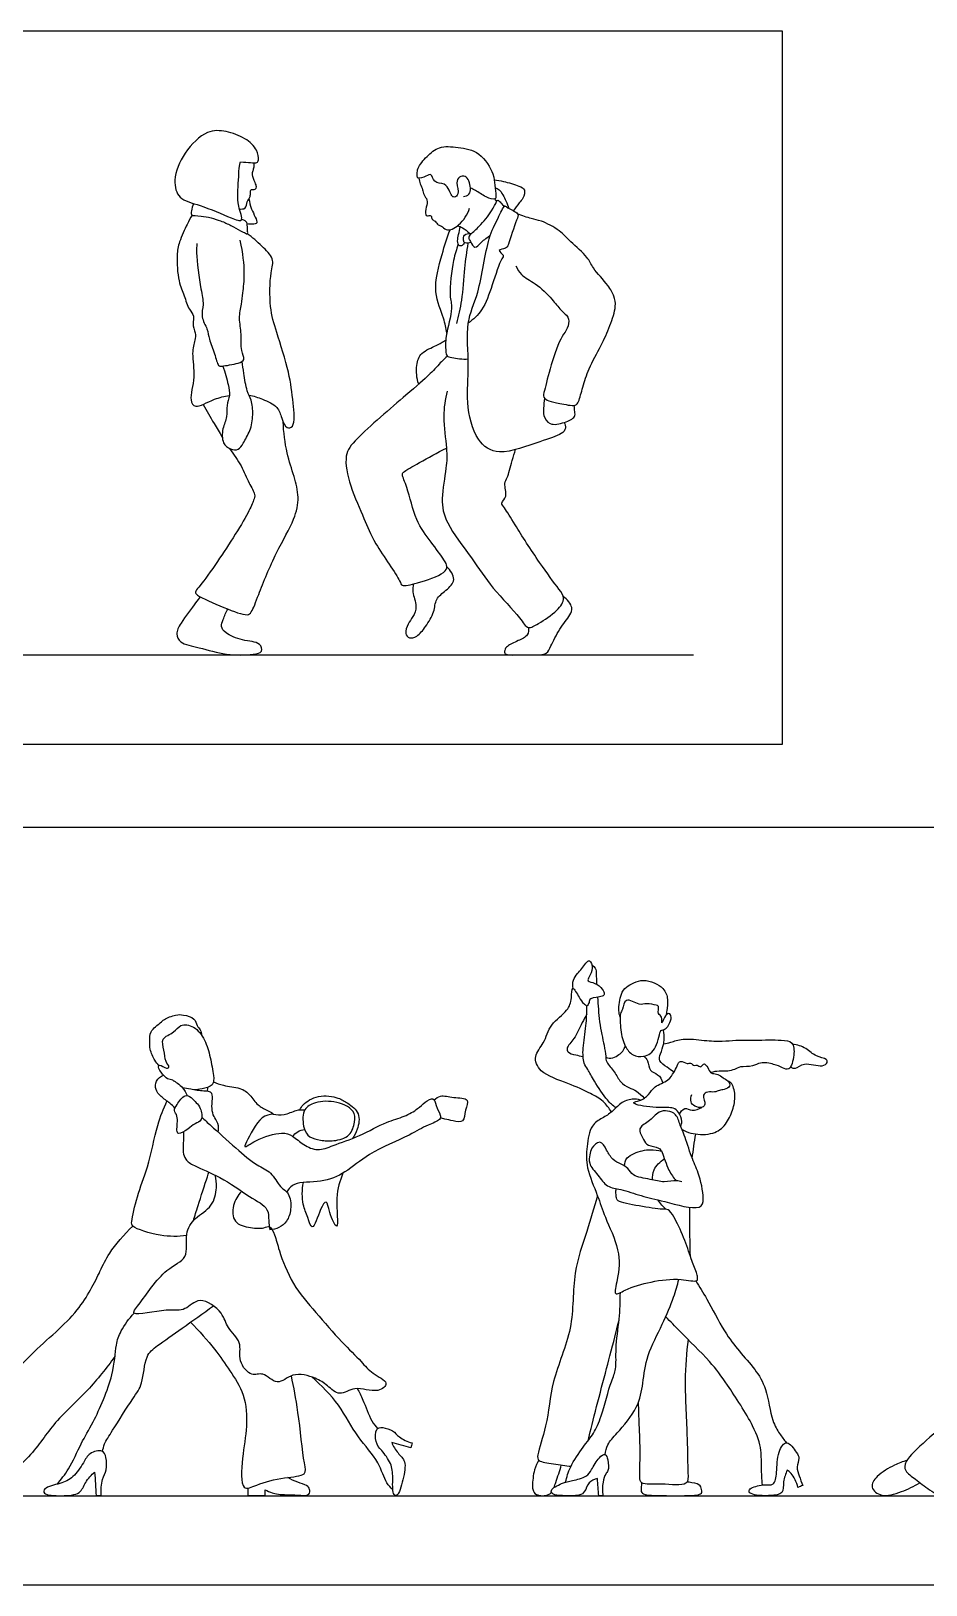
# Model space of a CAD drawing. Header units: millimetres. Extents: x 1.9 to 19.7, y 0.9 to 24.9.
# Drawn here: x 6.36 to 9.41, y 19.63 to 24.94 of the extents above; entities that cross this region are included whole.
import ezdxf

# ---------------------------------------------------------------- set-up
doc = ezdxf.new("R2010")
doc.units = ezdxf.units.MM
for name, color, linetype, true_color in [('AG-DIAGRAM', 7, 'Continuous', 0xfecc66), ('AG-PEOPLE', 7, 'Continuous', 0x66ccff), ('AG-POP-CULTURE', 7, 'Continuous', 0x66ccff), ('X-VPRT', 6, 'Continuous', 0xff00ff)]:
    doc.layers.add(name, color=color, linetype=linetype, true_color=true_color)

msp = doc.modelspace()

# ---------------------------------------------------------------- linework, layer by layer
at = {"layer": 'AG-DIAGRAM'}
for p, q in [((2.2184, 22.8079), (8.6192, 22.8079)), ((2.2184, 19.9319), (16.8488, 19.9319))]:
    msp.add_line(p, q, dxfattribs=at)
at = {"layer": 'AG-PEOPLE'}
msp.add_line((6.9582, 21.315), (6.9593, 21.3287), dxfattribs=at)
for points, knots in [([(8.2082, 21.6666), (8.2059, 21.676), (8.2059, 21.6979), (8.2235, 21.7172), (8.25, 21.7513), (8.2652, 21.7691), (8.2787, 21.734), (8.2632, 21.7085), (8.2543, 21.6904), (8.285, 21.6869), (8.3082, 21.6663), (8.3169, 21.6484), (8.3089, 21.6367), (8.2628, 21.6371), (8.2643, 21.6179), (8.2576, 21.6102), (8.2548, 21.6063)], [0, 0, 0, 0, 0.309682, 0.604241, 0.989597, 1.210769, 1.507925, 1.830878, 2.041041, 2.323857, 2.650818, 2.889129, 3.077506, 3.441583, 3.65613, 3.874811, 3.874811, 3.874811, 3.874811]), ([(8.2718, 21.7483), (8.2833, 21.7388), (8.288, 21.7269), (8.2869, 21.7058), (8.2879, 21.6883), (8.2884, 21.6813)], [4.1606029, 4.1606029, 4.1606029, 4.1606029, 4.4442174, 4.7986085, 5.0049828, 5.0049828, 5.0049828, 5.0049828]), ([(8.3688, 21.5694), (8.3666, 21.5766), (8.3617, 21.5906), (8.37, 21.6503), (8.389, 21.6731), (8.4483, 21.7074), (8.5202, 21.6718), (8.5331, 21.6315), (8.5282, 21.592), (8.5268, 21.581), (8.5259, 21.5756)], [0, 0, 0, 0, 0.272524, 0.702054, 1.018161, 1.468553, 1.953805, 2.31764, 2.669926, 2.902321, 2.902321, 2.902321, 2.902321]), ([(8.3388, 21.2442), (8.3313, 21.2578), (8.3117, 21.2841), (8.2657, 21.309), (8.1921, 21.344), (8.0936, 21.3745), (8.0704, 21.4368), (8.1117, 21.4804), (8.1274, 21.5464), (8.1911, 21.5891), (8.2038, 21.629), (8.2023, 21.6843), (8.2295, 21.6339), (8.2406, 21.6176), (8.252, 21.6096), (8.2548, 21.6063)], [0, 0, 0, 0, 0.39049, 0.797427, 1.323348, 1.899373, 2.312056, 2.732929, 3.202271, 3.685977, 4.071619, 4.396529, 4.741611, 5.039726, 5.194487, 5.194487, 5.194487, 5.194487]), ([(8.2916, 21.6373), (8.2932, 21.6114), (8.2966, 21.5495), (8.3137, 21.4762), (8.32, 21.4365), (8.3193, 21.4138), (8.3517, 21.3826), (8.3674, 21.346), (8.3982, 21.3267), (8.426, 21.3177), (8.4437, 21.3007), (8.451, 21.2913)], [5.319595, 5.319595, 5.319595, 5.319595, 5.807182, 6.323991, 6.676454, 6.935169, 7.308309, 7.673548, 8.007666, 8.317344, 8.658819, 8.658819, 8.658819, 8.658819]), ([(8.5083, 21.5234), (8.5028, 21.5176), (8.4974, 21.4585), (8.4511, 21.4302), (8.4102, 21.4363), (8.3821, 21.4701), (8.3694, 21.5227), (8.3669, 21.5816), (8.3781, 21.5931), (8.3839, 21.6421), (8.4353, 21.6071), (8.457, 21.6178), (8.4913, 21.6103), (8.5024, 21.6077), (8.4953, 21.5782), (8.5141, 21.5728), (8.509, 21.5376), (8.5195, 21.5702), (8.5356, 21.5869), (8.5473, 21.5674), (8.5357, 21.5442), (8.5252, 21.5271), (8.5083, 21.5234)], [0, 0, 0, 0, 0.4618, 0.892412, 1.254908, 1.633867, 2.087388, 2.530408, 2.776989, 3.122446, 3.524052, 3.825931, 4.171317, 4.346488, 4.639256, 4.883451, 5.147269, 5.420538, 5.687748, 5.915178, 6.225015, 6.516937, 6.516937, 6.516937, 6.516937]), ([(6.7921, 21.4037), (6.7872, 21.4093), (6.7782, 21.4206), (6.7595, 21.4594), (6.7629, 21.4855), (6.7585, 21.5222), (6.799, 21.549), (6.809, 21.5621), (6.8508, 21.5789), (6.8754, 21.5774), (6.9168, 21.5669), (6.9218, 21.5394), (6.9346, 21.5262), (6.9381, 21.5126), (6.9391, 21.5059)], [0, 0, 0, 0, 0.268772, 0.632365, 0.928111, 1.25757, 1.632561, 1.876173, 2.241554, 2.539295, 2.891236, 3.17384, 3.414424, 3.670535, 3.670535, 3.670535, 3.670535]), ([(8.2544, 21.5797), (8.2504, 21.5706), (8.2323, 21.5401), (8.2159, 21.4967), (8.1835, 21.4652), (8.19, 21.4469), (8.2118, 21.4406), (8.2332, 21.4362), (8.242, 21.4349)], [5.477134, 5.477134, 5.477134, 5.477134, 5.70425, 6.15071, 6.514635, 6.72439, 7.025893, 7.22554, 7.22554, 7.22554, 7.22554]), ([(8.3538, 21.2585), (8.3438, 21.2669), (8.324, 21.2836), (8.2799, 21.3491), (8.2595, 21.3894), (8.2421, 21.4114), (8.2402, 21.4661), (8.253, 21.5344), (8.2549, 21.5854), (8.2548, 21.6063)], [0, 0, 0, 0, 0.358203, 0.865812, 1.252685, 1.54217, 1.950584, 2.454523, 2.877094, 2.877094, 2.877094, 2.877094]), ([(6.8395, 21.3536), (6.8335, 21.3542), (6.8206, 21.357), (6.8048, 21.3733), (6.7876, 21.3966), (6.7949, 21.4105), (6.817, 21.3902), (6.832, 21.3992), (6.8112, 21.4178), (6.8126, 21.4558), (6.7963, 21.4984), (6.8465, 21.515), (6.864, 21.5469), (6.9162, 21.5402), (6.9517, 21.4908), (6.9685, 21.4326), (6.9794, 21.3715), (6.9815, 21.3332), (6.9387, 21.323), (6.9216, 21.3204), (6.9123, 21.3203)], [0, 0, 0, 0, 0.241695, 0.518019, 0.818638, 0.97995, 1.267272, 1.444654, 1.705194, 2.064075, 2.41141, 2.78575, 3.115453, 3.48782, 3.922078, 4.372312, 4.824938, 5.145244, 5.49271, 5.793105, 5.793105, 5.793105, 5.793105]), ([(8.5525, 21.3813), (8.5444, 21.3864), (8.5306, 21.3976), (8.498, 21.4178), (8.5071, 21.444), (8.5181, 21.4756), (8.519, 21.4932), (8.5188, 21.5138), (8.5174, 21.5237)], [0, 0, 0, 0, 0.306886, 0.636779, 0.917524, 1.247834, 1.492321, 1.806326, 1.806326, 1.806326, 1.806326]), ([(8.5174, 21.4774), (8.5254, 21.4794), (8.5425, 21.4828), (8.585, 21.4988), (8.6563, 21.4882), (8.7172, 21.4856), (8.7651, 21.4913), (8.8307, 21.4901), (8.916, 21.4919), (8.9618, 21.4867), (8.9652, 21.4399), (8.9503, 21.383), (8.9219, 21.3968), (8.8943, 21.4089), (8.8471, 21.4169), (8.8227, 21.3981), (8.7793, 21.4017), (8.7597, 21.3896), (8.7365, 21.3825), (8.7064, 21.3854), (8.6874, 21.3819), (8.6779, 21.3799)], [0, 0, 0, 0, 0.285346, 0.663253, 1.151426, 1.600188, 1.991314, 2.459377, 2.997389, 3.34863, 3.719502, 4.124112, 4.389447, 4.717051, 5.099772, 5.412536, 5.777727, 6.05044, 6.326098, 6.639375, 6.948454, 6.948454, 6.948454, 6.948454]), ([(8.9506, 21.3982), (8.956, 21.3959), (8.9697, 21.3895), (8.9968, 21.4188), (9.0579, 21.3951), (9.0781, 21.4124), (9.0745, 21.4283), (9.0352, 21.4325), (9.0052, 21.4656), (8.9735, 21.4738), (8.9581, 21.4767)], [0, 0, 0, 0, 0.240067, 0.571138, 1.017297, 1.27524, 1.462673, 1.801931, 2.185116, 2.578697, 2.578697, 2.578697, 2.578697]), ([(8.3195, 21.4319), (8.327, 21.4292), (8.3439, 21.4264), (8.3649, 21.4409), (8.3789, 21.452), (8.3846, 21.4641), (8.3862, 21.4702)], [0, 0, 0, 0, 0.280035, 0.562573, 0.805361, 1.054496, 1.054496, 1.054496, 1.054496]), ([(8.5755, 21.1963), (8.5776, 21.2013), (8.5822, 21.2122), (8.5696, 21.2445), (8.5498, 21.2617), (8.5026, 21.2578), (8.4269, 21.2658), (8.4095, 21.2788), (8.439, 21.2819), (8.4682, 21.3025), (8.4844, 21.3345), (8.5356, 21.3501), (8.5513, 21.38), (8.5642, 21.4005), (8.5723, 21.4253), (8.5983, 21.4069), (8.6096, 21.4154), (8.6228, 21.3999), (8.632, 21.4087), (8.6443, 21.3927), (8.653, 21.4136), (8.6668, 21.402), (8.6747, 21.3812), (8.6841, 21.3754), (8.7043, 21.3749), (8.7199, 21.3609), (8.7376, 21.3527), (8.7483, 21.3308), (8.7241, 21.3203), (8.7078, 21.3197), (8.6912, 21.3104), (8.6679, 21.316), (8.6502, 21.3037), (8.6563, 21.285), (8.6607, 21.2719), (8.6501, 21.2561), (8.6226, 21.263), (8.6077, 21.2775), (8.61, 21.2967), (8.6138, 21.3043)], [0, 0, 0, 0, 0.231291, 0.55775, 0.834413, 1.231006, 1.740268, 1.927912, 2.19113, 2.538227, 2.875885, 3.280661, 3.60567, 3.895064, 4.143599, 4.425012, 4.619973, 4.845855, 5.01619, 5.222749, 5.436639, 5.64126, 5.914083, 6.096531, 6.345049, 6.605322, 6.861186, 7.105503, 7.368478, 7.606241, 7.847225, 8.122754, 8.360281, 8.598764, 8.810164, 9.029414, 9.317755, 9.570533, 9.859672, 9.859672, 9.859672, 9.859672]), ([(8.4491, 21.4352), (8.4543, 21.4305), (8.4664, 21.4213), (8.4658, 21.3817), (8.5004, 21.3763), (8.5107, 21.3548), (8.5145, 21.3445)], [0, 0, 0, 0, 0.262828, 0.592262, 0.900815, 1.229608, 1.229608, 1.229608, 1.229608]), ([(6.8472, 21.2575), (6.8416, 21.2635), (6.8304, 21.2757), (6.7985, 21.2965), (6.7797, 21.3202), (6.7801, 21.3519), (6.7983, 21.3665), (6.8079, 21.3707)], [0, 0, 0, 0, 0.283266, 0.632676, 0.941928, 1.24262, 1.562912, 1.562912, 1.562912, 1.562912]), ([(6.8395, 21.3536), (6.8451, 21.3503), (6.8561, 21.3427), (6.8748, 21.3281), (6.8853, 21.3101), (6.8888, 21.3005)], [0, 0, 0, 0, 0.2520338, 0.5284836, 0.8444893, 0.8444893, 0.8444893, 0.8444893]), ([(6.9952, 21.1751), (6.9961, 21.1851), (6.9989, 21.2077), (6.9645, 21.2437), (6.9843, 21.3158), (6.944, 21.3147), (6.9014, 21.3222), (6.8827, 21.3253), (6.8734, 21.3271)], [0, 0, 0, 0, 0.311863, 0.702379, 1.142681, 1.444907, 1.826727, 2.130628, 2.130628, 2.130628, 2.130628]), ([(6.9791, 21.3478), (6.9903, 21.3432), (7.0123, 21.3333), (7.0713, 21.3294), (7.105, 21.3047), (7.1291, 21.266), (7.1591, 21.2521), (7.196, 21.2337), (7.1407, 21.2407), (7.1002, 21.1568), (7.0768, 21.1147), (7.1278, 21.1538), (7.2107, 21.1785), (7.2506, 21.1643), (7.286, 21.1304), (7.3361, 21.1094), (7.3904, 21.1316), (7.4794, 21.1611), (7.5678, 21.2119), (7.6295, 21.2268), (7.678, 21.2544), (7.6986, 21.2777), (7.7335, 21.2984), (7.7377, 21.2647), (7.7557, 21.2356), (7.7546, 21.2153), (7.706, 21.1993), (7.6478, 21.1626), (7.5075, 21.1053), (7.4328, 21.0358), (7.3496, 21.0015), (7.2531, 21.0071), (7.2366, 20.9813), (7.2291, 20.9714)], [0, 0, 0, 0, 0.343561, 0.773057, 1.138654, 1.51254, 1.859544, 2.136686, 2.447702, 3.010015, 3.310527, 3.683865, 4.227681, 4.58477, 4.978162, 5.381431, 5.8046, 6.361992, 6.939105, 7.39549, 7.807946, 8.140272, 8.447251, 8.732094, 9.072067, 9.293639, 9.67039, 10.157994, 10.855601, 11.434681, 11.972216, 12.510658, 12.859004, 12.859004, 12.859004, 12.859004]), ([(8.5802, 21.1846), (8.5898, 21.1792), (8.6097, 21.1691), (8.6804, 21.164), (8.728, 21.1939), (8.7521, 21.2448), (8.7647, 21.2929), (8.7547, 21.3428), (8.7411, 21.3487), (8.7355, 21.3514)], [0, 0, 0, 0, 0.328483, 0.798171, 1.218875, 1.639296, 2.051112, 2.439756, 2.686896, 2.686896, 2.686896, 2.686896]), ([(6.8876, 20.8218), (6.8574, 20.8181), (6.8035, 20.8168), (6.698, 20.8484), (6.6994, 20.8719), (6.7176, 20.9631), (6.7568, 21.0534), (6.7849, 21.2009), (6.8083, 21.2548), (6.8199, 21.2821)], [0, 0, 0, 0, 0.544126, 1.106208, 1.339896, 1.86935, 2.461833, 3.15031, 3.687608, 3.687608, 3.687608, 3.687608]), ([(6.8546, 21.2707), (6.8492, 21.2623), (6.8414, 21.2496), (6.86, 21.231), (6.8517, 21.1835), (6.8585, 21.1653), (6.8939, 21.1857), (6.9134, 21.2059), (6.9439, 21.2137), (6.9362, 21.2592), (6.9206, 21.2756), (6.9036, 21.2945), (6.8796, 21.3075), (6.862, 21.2819), (6.8546, 21.2707)], [0, 0, 0, 0, 0.26958, 0.536078, 0.929147, 1.129715, 1.462095, 1.780393, 2.065244, 2.417984, 2.696001, 2.981474, 3.243963, 3.604413, 3.604413, 3.604413, 3.604413]), ([(7.2746, 21.252), (7.2777, 21.2583), (7.2842, 21.2722), (7.3374, 21.3064), (7.4058, 21.2947), (7.4371, 21.2756), (7.4833, 21.2426), (7.4725, 21.1837), (7.4608, 21.1635), (7.4536, 21.1541)], [0, 0, 0, 0, 0.261608, 0.698566, 1.163346, 1.513947, 1.917667, 2.332951, 2.672283, 2.672283, 2.672283, 2.672283]), ([(7.3084, 21.16), (7.299, 21.1663), (7.285, 21.1881), (7.281, 21.252), (7.3206, 21.2782), (7.3901, 21.2864), (7.4632, 21.2542), (7.4624, 21.21), (7.4486, 21.1591), (7.3897, 21.1437), (7.3459, 21.147), (7.3181, 21.1534), (7.3084, 21.16)], [0, 0, 0, 0, 0.339425, 0.772358, 1.13722, 1.615388, 2.096102, 2.446889, 2.8412, 3.263999, 3.649041, 4.000827, 4.000827, 4.000827, 4.000827]), ([(7.7332, 21.2856), (7.7394, 21.2914), (7.7551, 21.3047), (7.7975, 21.2922), (7.858, 21.2926), (7.8367, 21.2511), (7.8376, 21.2064), (7.7971, 21.2137), (7.7703, 21.2202), (7.7594, 21.2231), (7.7542, 21.2246)], [0, 0, 0, 0, 0.287289, 0.671429, 1.059436, 1.391324, 1.741525, 2.061855, 2.36995, 2.598622, 2.598622, 2.598622, 2.598622]), ([(8.4385, 21.2848), (8.4292, 21.2877), (8.4093, 21.2916), (8.368, 21.2765), (8.3429, 21.2444), (8.3071, 21.2234), (8.2662, 21.1999), (8.2538, 21.1238), (8.2508, 21.0533), (8.2935, 20.9578), (8.3149, 20.8844), (8.3705, 20.7744), (8.3638, 20.6804), (8.3428, 20.6099), (8.3918, 20.6419), (8.4751, 20.6657), (8.5692, 20.6778), (8.6342, 20.6611), (8.6338, 20.6777), (8.6317, 20.6892), (8.624, 20.7113), (8.6107, 20.7431), (8.5873, 20.8152), (8.5555, 20.8835), (8.5339, 20.9132), (8.5105, 20.9105), (8.4352, 20.9226), (8.3586, 20.9358), (8.3551, 20.9542), (8.3532, 20.9734), (8.3557, 20.9824)], [0, 0, 0, 0, 0.309014, 0.677087, 1.041288, 1.407587, 1.785761, 2.269882, 2.759206, 3.331603, 3.844255, 4.468737, 5.045877, 5.444095, 5.781114, 6.332487, 6.912715, 7.334485, 7.526394, 7.707007, 7.707007, 8.114036, 8.617131, 9.122241, 9.442722, 9.695955, 10.209796, 10.702062, 10.920508, 11.223822, 11.223822, 11.223822, 11.223822]), ([(8.5713, 21.237), (8.5749, 21.245), (8.5886, 21.2637), (8.6146, 21.2452), (8.638, 21.2544), (8.6481, 21.2602)], [0, 0, 0, 0, 0.293738, 0.5833869, 0.9223553, 0.9223553, 0.9223553, 0.9223553]), ([(6.9389, 21.2268), (6.9495, 21.2169), (6.971, 21.1966), (7.0561, 21.1207), (7.1237, 21.0614), (7.1773, 21.0419), (7.2045, 20.9864), (7.2403, 20.9693), (7.2465, 20.9111), (7.2318, 20.8698), (7.204, 20.8476), (7.1825, 20.8425), (7.1719, 20.842)], [0, 0, 0, 0, 0.37581, 0.98221, 1.530707, 1.949206, 2.378782, 2.723386, 3.13811, 3.513626, 3.842636, 4.16429, 4.16429, 4.16429, 4.16429]), ([(7.1832, 21.2377), (7.1953, 21.2351), (7.2205, 21.2312), (7.2613, 21.2528), (7.2815, 21.2525), (7.2914, 21.2525)], [0, 0, 0, 0, 0.34641, 0.724525, 1.034313, 1.034313, 1.034313, 1.034313]), ([(8.5792, 21.0053), (8.5732, 21.0071), (8.5604, 21.0117), (8.5168, 21.0021), (8.4728, 21.0153), (8.4113, 21.0232), (8.3977, 21.0528), (8.3726, 21.0663), (8.3409, 21.0806), (8.3236, 21.1124), (8.3013, 21.1539), (8.2687, 21.1201), (8.2652, 21.0988), (8.259, 21.0663), (8.2939, 21.029), (8.3225, 20.9852), (8.3729, 20.9821), (8.4437, 20.9554), (8.5151, 20.9415), (8.6454, 20.9028), (8.6576, 20.9519), (8.6374, 21.0393), (8.612, 21.0886), (8.5889, 21.1667), (8.5739, 21.1974), (8.5621, 21.2393), (8.5305, 21.2495), (8.4989, 21.248), (8.4676, 21.2093), (8.4253, 21.1916), (8.4494, 21.1491), (8.4615, 21.1282), (8.5026, 21.1238), (8.5135, 21.1064), (8.5329, 21.0424), (8.5511, 21.0206), (8.5607, 21.0091)], [0, 0, 0, 0, 0.249185, 0.617812, 1.020018, 1.45647, 1.763282, 2.06256, 2.392757, 2.747373, 3.088891, 3.422, 3.697846, 4.00605, 4.40889, 4.812793, 5.204728, 5.691329, 6.215053, 6.839522, 7.170175, 7.706928, 8.156122, 8.660414, 9.006732, 9.365353, 9.67756, 9.985367, 10.387641, 10.736923, 11.093226, 11.38056, 11.723756, 11.976518, 12.435309, 12.819414, 12.819414, 12.819414, 12.819414]), ([(6.8765, 21.1763), (6.8761, 21.1636), (6.8762, 21.1384), (6.874, 21.1075), (6.8823, 21.08), (6.9158, 21.0575), (7.0064, 21.0238), (7.0963, 20.9566), (7.1701, 20.9176), (7.1659, 20.8733), (7.1706, 20.8525), (7.1719, 20.842)], [0, 0, 0, 0, 0.352739, 0.669041, 0.957684, 1.303451, 1.861675, 2.4853, 2.979075, 3.327242, 3.648475, 3.648475, 3.648475, 3.648475]), ([(7.2496, 21.1615), (7.2543, 21.1675), (7.2658, 21.1783), (7.2821, 21.1838), (7.2903, 21.1851)], [0, 0, 0, 0, 0.2729346, 0.5577556, 0.5577556, 0.5577556, 0.5577556]), ([(8.3835, 21.0601), (8.3847, 21.0697), (8.3866, 21.0926), (8.4452, 21.1143), (8.4718, 21.1167), (8.4981, 21.1139), (8.5101, 21.1104)], [0, 0, 0, 0, 0.308603, 0.739625, 1.04892, 1.399283, 1.399283, 1.399283, 1.399283]), ([(8.4798, 21.0122), (8.479, 21.0237), (8.4797, 21.0486), (8.5051, 21.0757), (8.5201, 21.0842)], [0, 0, 0, 0, 0.3373204, 0.7492071, 0.7492071, 0.7492071, 0.7492071]), ([(7.0753, 20.9736), (7.062, 20.9602), (7.0428, 20.9273), (7.0436, 20.8629), (7.1057, 20.8472), (7.1497, 20.8454), (7.173, 20.8583), (7.1904, 20.8206), (7.2029, 20.7674), (7.2478, 20.6508), (7.3287, 20.5605), (7.4135, 20.4594), (7.4841, 20.3931), (7.5176, 20.35), (7.5857, 20.3203), (7.5371, 20.2794), (7.4612, 20.3116), (7.4111, 20.2687), (7.3672, 20.3111), (7.3289, 20.3364), (7.2479, 20.3584), (7.1982, 20.3025), (7.149, 20.3593), (7.1079, 20.3361), (7.0596, 20.3937), (7.0798, 20.458), (7.0229, 20.5054), (7.0144, 20.5585), (6.9314, 20.6206), (6.8812, 20.5599), (6.8238, 20.5743), (6.6857, 20.5411), (6.7319, 20.5929), (6.8094, 20.7124), (6.8972, 20.7387), (6.8791, 20.8292), (6.9136, 20.8845), (6.9783, 20.9187), (6.9916, 20.9857), (6.988, 21.015), (6.9843, 21.0291)], [0, 0, 0, 0, 0.428397, 0.844546, 1.272955, 1.656329, 1.90814, 2.230068, 2.661864, 3.289203, 3.927056, 4.5852, 5.138603, 5.573434, 5.995339, 6.341354, 6.845206, 7.261279, 7.662045, 8.063823, 8.56147, 8.995593, 9.422007, 9.768991, 10.20965, 10.655943, 11.110337, 11.53427, 12.054675, 12.491631, 12.950265, 13.544666, 13.874947, 14.573985, 15.078885, 15.573742, 16.022651, 16.497033, 16.947335, 17.324302, 17.324302, 17.324302, 17.324302]), ([(6.9102, 20.8728), (6.9157, 20.8902), (6.9259, 20.9228), (6.9526, 21.0068), (6.9618, 21.0342), (6.9634, 21.0388)], [0, 0, 0, 0, 0.42191, 1.000282, 1.130501, 1.130501, 1.130501, 1.130501]), ([(7.4211, 21.0351), (7.4112, 21.0073), (7.3923, 20.9636), (7.411, 20.8168), (7.3734, 20.9014), (7.3669, 20.9492), (7.3421, 20.9116), (7.3168, 20.8266), (7.3011, 20.8903), (7.2813, 20.9266), (7.2814, 20.9791), (7.2865, 21.0034)], [0, 0, 0, 0, 0.535262, 1.090014, 1.500149, 1.850274, 2.171757, 2.63263, 2.971737, 3.365937, 3.857429, 3.857429, 3.857429, 3.857429]), ([(8.2915, 20.9574), (8.2786, 20.9171), (8.256, 20.8343), (8.2034, 20.6927), (8.2135, 20.5022), (8.1309, 20.327), (8.1228, 20.1778), (8.0845, 20.0769), (8.0876, 20.0471), (8.1363, 20.0438), (8.1833, 20.0338), (8.2009, 20.0333)], [0, 0, 0, 0, 0.645023, 1.342986, 2.128823, 2.920298, 3.632841, 4.210819, 4.467612, 4.877001, 5.239187, 5.239187, 5.239187, 5.239187]), ([(8.5251, 20.9117), (8.5201, 20.9163), (8.5105, 20.9262), (8.5018, 20.9378), (8.4979, 20.9439)], [0, 0, 0, 0, 0.2595239, 0.5268655, 0.5268655, 0.5268655, 0.5268655]), ([(8.6086, 20.7514), (8.6076, 20.7891), (8.6071, 20.8359), (8.607, 20.8995), (8.6072, 20.9183)], [0, 0, 0, 0, 0.6087319, 0.8537299, 0.8537299, 0.8537299, 0.8537299]), ([(6.6421, 20.4081), (6.6123, 20.3686), (6.553, 20.2908), (6.4245, 20.1779), (6.3555, 20.0563), (6.2141, 19.9572), (6.1833, 19.9398), (6.1598, 19.9554), (6.1279, 20.0031), (6.0915, 20.0566), (6.1273, 20.1189), (6.1812, 20.215), (6.3503, 20.4234), (6.5177, 20.55), (6.5916, 20.6987), (6.6198, 20.762), (6.6734, 20.827), (6.7038, 20.8538)], [0, 0, 0, 0, 0.693545, 1.425834, 2.121503, 2.855611, 3.164248, 3.434309, 3.871411, 4.310801, 4.754534, 5.354646, 6.286205, 7.133944, 7.838447, 8.318143, 8.946334, 8.946334, 8.946334, 8.946334]), ([(9.9647, 20.7125), (9.9524, 20.6963), (9.9263, 20.6622), (9.9246, 20.5698), (9.8347, 20.5033), (9.763, 20.3661), (9.667, 20.3119), (9.5226, 20.2174), (9.4191, 20.1241), (9.3409, 20.0551), (9.3394, 20.0149), (9.381, 19.9881), (9.4231, 19.95), (9.4925, 19.9181), (9.5499, 19.981), (9.677, 20.0749), (9.8436, 20.2409), (9.9626, 20.373), (10.1078, 20.4911), (10.1822, 20.4683), (10.2335, 20.4588)], [0, 0, 0, 0, 0.45165, 0.976926, 1.576452, 2.281136, 2.889655, 3.639447, 4.306202, 4.875737, 5.194215, 5.579445, 6.0291, 6.4927, 6.981782, 7.677366, 8.564207, 9.35807, 10.100067, 10.744525, 10.744525, 10.744525, 10.744525]), ([(8.1823, 19.9782), (8.1864, 19.9963), (8.1963, 20.0322), (8.2414, 20.0988), (8.2805, 20.1463), (8.3058, 20.2033), (8.3363, 20.3236), (8.3574, 20.364), (8.3513, 20.4378), (8.3677, 20.5361), (8.3689, 20.5966), (8.3695, 20.6272)], [0, 0, 0, 0, 0.426356, 0.936992, 1.380894, 1.840773, 2.473192, 2.861198, 3.337105, 3.913473, 4.461983, 4.461983, 4.461983, 4.461983]), ([(8.317, 20.0729), (8.3186, 20.0845), (8.3246, 20.1099), (8.3604, 20.148), (8.433, 20.2327), (8.4468, 20.3171), (8.4588, 20.4149), (8.5138, 20.5161), (8.5526, 20.6101), (8.5641, 20.6518), (8.5692, 20.6722)], [0, 0, 0, 0, 0.339173, 0.751382, 1.349586, 1.878975, 2.440769, 3.060014, 3.635661, 4.090707, 4.090707, 4.090707, 4.090707]), ([(8.6272, 20.6668), (8.6401, 20.6463), (8.6661, 20.6063), (8.7233, 20.4927), (8.7739, 20.4274), (8.8314, 20.3644), (8.8705, 20.2992), (8.8854, 20.1895), (8.9122, 20.1457), (8.9283, 20.1232), (8.9368, 20.1133)], [0, 0, 0, 0, 0.488744, 1.128012, 1.659036, 2.175459, 2.680561, 3.276627, 3.685195, 4.043237, 4.043237, 4.043237, 4.043237]), ([(6.6, 20.0835), (6.6016, 20.0922), (6.6057, 20.1119), (6.6357, 20.1568), (6.7028, 20.2662), (6.739, 20.3124), (6.7438, 20.4118), (6.7883, 20.4468), (6.8752, 20.507), (6.9434, 20.5561), (6.9791, 20.5816)], [0, 0, 0, 0, 0.293263, 0.712672, 1.35559, 1.808373, 2.346411, 2.761974, 3.341054, 3.994304, 3.994304, 3.994304, 3.994304]), ([(6.444, 19.9715), (6.4584, 19.9881), (6.4865, 20.0218), (6.5269, 20.1148), (6.57, 20.1828), (6.6404, 20.342), (6.6431, 20.4455), (6.6612, 20.496), (6.6902, 20.5388), (6.7082, 20.5562)], [0, 0, 0, 0, 0.462727, 1.021163, 1.548192, 2.296558, 2.872858, 3.281667, 3.775513, 3.775513, 3.775513, 3.775513]), ([(6.9003, 20.5253), (6.9297, 20.4963), (6.9845, 20.4346), (7.0342, 20.3603), (7.0892, 20.2797), (7.0958, 20.1678), (7.0765, 20.0687), (7.0693, 19.9414), (7.132, 19.9733), (7.216, 19.9965), (7.3002, 19.9988), (7.2863, 20.0493), (7.2692, 20.2264), (7.2536, 20.3015), (7.2453, 20.3423)], [0, 0, 0, 0, 0.633623, 1.174229, 1.728438, 2.313791, 2.89172, 3.453086, 3.82759, 4.39346, 4.864129, 5.205876, 5.93974, 6.576854, 6.576854, 6.576854, 6.576854]), ([(8.2595, 20.1208), (8.2624, 20.133), (8.2808, 20.2117), (8.3354, 20.4137), (8.3547, 20.4917), (8.365, 20.5326)], [6.114259, 6.114259, 6.114259, 6.114259, 6.305022, 7.222778, 7.866826, 7.866826, 7.866826, 7.866826]), ([(8.8547, 19.9692), (8.8535, 19.9886), (8.8504, 20.0279), (8.8531, 20.0905), (8.8259, 20.1743), (8.7345, 20.3138), (8.6797, 20.3894), (8.5735, 20.4932), (8.5413, 20.527), (8.5245, 20.5441)], [0, 0, 0, 0, 0.437952, 0.880611, 1.418283, 2.150161, 2.729881, 3.4116, 3.897432, 3.897432, 3.897432, 3.897432]), ([(8.6008, 20.4667), (8.5956, 20.4194), (8.5866, 20.3259), (8.599, 20.1322), (8.5991, 20.0178), (8.604, 19.9617), (8.5103, 19.9758), (8.4381, 19.9676), (8.4347, 20.0007), (8.4386, 20.0795), (8.4337, 20.175), (8.4323, 20.2263), (8.4313, 20.2518)], [0, 0, 0, 0, 0.68463, 1.487925, 2.106938, 2.453009, 2.975629, 3.445495, 3.71666, 4.226046, 4.795657, 5.296538, 5.296538, 5.296538, 5.296538]), ([(7.5918, 19.9527), (7.5844, 19.9601), (7.5669, 19.9751), (7.5449, 20.0529), (7.4679, 20.1317), (7.4113, 20.2463), (7.348, 20.3091), (7.3148, 20.3383)], [0, 0, 0, 0, 0.318636, 0.81277, 1.41061, 2.053527, 2.709547, 2.709547, 2.709547, 2.709547]), ([(7.4702, 20.2984), (7.4769, 20.2862), (7.4919, 20.2588), (7.5144, 20.1927), (7.5333, 20.1686), (7.5399, 20.1617)], [0.06278, 0.06278, 0.06278, 0.06278, 0.405653, 0.880926, 1.149049, 1.149049, 1.149049, 1.149049]), ([(7.5882, 20.114), (7.61, 20.1081), (7.6317, 20.1022), (7.6534, 20.0964), (7.6548, 20.1017), (7.6561, 20.1071), (7.6574, 20.1125), (7.6423, 20.1168), (7.6125, 20.1306), (7.5936, 20.1564), (7.5583, 20.167), (7.5319, 20.1643), (7.5304, 20.1125), (7.5545, 20.0871), (7.5881, 20.0436), (7.5934, 19.9964), (7.5888, 19.9386), (7.6106, 19.926), (7.6277, 19.9893), (7.6396, 20.0509), (7.609, 20.0755), (7.5928, 20.1018), (7.5882, 20.114)], [5.427813, 5.427813, 5.427813, 5.427813, 5.951895, 5.951895, 5.951895, 6.007995, 6.007995, 6.007995, 6.445169, 6.787139, 7.167415, 7.462523, 7.836094, 8.20182, 8.651024, 9.065717, 9.494729, 9.717736, 10.166024, 10.622954, 10.997002, 11.36684, 11.36684, 11.36684, 11.36684]), ([(8.9932, 19.9671), (8.9882, 19.9777), (8.9809, 19.9998), (8.9696, 20.0296), (8.9835, 20.0613), (8.9714, 20.0795), (8.9373, 20.1308), (8.9054, 20.0777), (8.9048, 20.0161), (8.898, 19.9633), (8.857, 19.9742), (8.8106, 19.9573), (8.8064, 19.944), (8.8305, 19.9317), (8.8809, 19.932), (8.9291, 19.9359), (8.9237, 19.9821), (8.9345, 20.0067), (8.9395, 20.0197), (8.9444, 20.0163), (8.9546, 20.0099), (8.9728, 19.9778), (8.9757, 19.9604), (8.9816, 19.9626), (8.9874, 19.9649), (8.9932, 19.9671)], [0.905868, 0.905868, 0.905868, 0.905868, 1.245653, 1.566187, 1.879888, 2.152948, 2.540986, 2.908322, 3.386131, 3.755832, 4.086525, 4.449931, 4.664565, 4.926525, 5.347776, 5.710332, 6.059222, 6.429403, 6.429403, 6.429403, 6.670527, 7.087092, 7.087092, 7.087092, 7.335271, 7.335271, 7.335271, 7.335271]), ([(6.5949, 19.9324), (6.5939, 19.951), (6.5969, 19.9894), (6.6152, 20.0185), (6.6135, 20.0623), (6.6018, 20.0921), (6.5516, 20.0792), (6.5355, 20.0441), (6.5008, 19.9925), (6.4573, 19.973), (6.4003, 19.962), (6.3955, 19.9332), (6.4622, 19.9313), (6.5253, 19.935), (6.5385, 19.9773), (6.5619, 20.0039), (6.5728, 20.0127)], [5.993749, 5.993749, 5.993749, 5.993749, 6.432085, 6.774965, 7.156251, 7.452144, 7.826707, 8.193406, 8.643804, 9.0596, 9.489752, 9.713352, 10.162832, 10.620976, 10.996019, 11.36684, 11.36684, 11.36684, 11.36684]), ([(8.0905, 20.0538), (8.0844, 20.0433), (8.0736, 20.0232), (8.0679, 19.967), (8.0703, 19.9513), (8.078, 19.932), (8.119, 19.9302), (8.1319, 19.9409), (8.1342, 19.9435)], [0, 0, 0, 0, 0.345214, 0.765596, 0.999532, 1.266239, 1.624603, 1.720126, 1.720126, 1.720126, 1.720126]), ([(8.31, 19.9319), (8.3073, 19.9471), (8.3083, 19.9771), (8.3174, 20.0071), (8.3307, 20.0165), (8.3279, 20.0539), (8.3191, 20.0793), (8.2935, 20.0625), (8.2716, 20.0204), (8.2551, 19.996), (8.2041, 19.9829), (8.1714, 19.977), (8.1274, 19.9534), (8.1388, 19.9344), (8.1728, 19.932), (8.2286, 19.931), (8.2498, 19.9448), (8.2584, 19.9795), (8.2807, 19.9881), (8.2912, 19.9905), (8.2928, 19.9709), (8.2943, 19.9514), (8.2958, 19.9319), (8.3005, 19.9319), (8.3052, 19.9319), (8.31, 19.9319)], [0.215848, 0.215848, 0.215848, 0.215848, 0.606638, 0.916355, 1.131909, 1.478294, 1.738734, 2.00853, 2.407536, 2.717756, 3.116417, 3.473427, 3.843822, 4.049183, 4.382667, 4.809747, 5.093867, 5.421429, 5.746946, 5.746946, 5.746946, 6.186194, 6.186194, 6.186194, 6.402042, 6.402042, 6.402042, 6.402042]), ([(8.1432, 19.9604), (8.1452, 19.9659), (8.1522, 19.9908), (8.1628, 20.0166), (8.1674, 20.0372)], [1.8859344, 1.8859344, 1.8859344, 1.8859344, 2.0290013, 2.4808958, 2.4808958, 2.4808958, 2.4808958]), ([(9.3487, 20.0529), (9.3345, 20.0487), (9.3023, 20.0363), (9.2461, 20.0032), (9.2191, 19.9595), (9.2648, 19.9244), (9.3243, 19.9422), (9.3729, 19.9642), (9.3931, 19.9766)], [0.079968, 0.079968, 0.079968, 0.079968, 0.430748, 0.914853, 1.282983, 1.656602, 2.135217, 2.531173, 2.531173, 2.531173, 2.531173]), ([(7.0958, 19.958), (7.0958, 19.9495), (7.0958, 19.9409), (7.0958, 19.9324), (7.1156, 19.9324), (7.1353, 19.9324), (7.1551, 19.9324), (7.1551, 19.9391), (7.1551, 19.9459), (7.1551, 19.9527), (7.1628, 19.9486), (7.1801, 19.9419), (7.201, 19.9357), (7.2632, 19.9355), (7.3081, 19.9304), (7.3096, 19.9553), (7.2978, 19.9693), (7.265, 19.9768), (7.244, 19.9886), (7.2332, 19.9949)], [0, 0, 0, 0, 0.288727, 0.288727, 0.288727, 0.727169, 0.727169, 0.727169, 0.983789, 0.983789, 0.983789, 1.275581, 1.543111, 2.0005, 2.358703, 2.591396, 2.82377, 3.148404, 3.497237, 3.497237, 3.497237, 3.497237]), ([(8.4418, 19.977), (8.4417, 19.977), (8.4398, 19.9534), (8.4414, 19.9344), (8.5083, 19.9322), (8.5922, 19.9319), (8.6527, 19.9346), (8.6454, 19.96), (8.6399, 19.9738), (8.6052, 19.9781), (8.5969, 19.9787)], [0, 0, 0, 0, 0.268493, 0.489852, 0.942824, 1.514639, 1.903538, 2.139866, 2.425023, 2.710241, 2.710241, 2.710241, 2.710241])]:
    msp.add_open_spline(points, degree=3, knots=knots, dxfattribs=at)
for points, degree in [([(8.6152, 21.0863), (8.6184, 21.1144), (8.6224, 21.1411), (8.6272, 21.1691)], 3), ([(6.5728, 20.0127), (6.5745, 19.9859), (6.5763, 19.9591), (6.5781, 19.9324)], 3), ([(6.5781, 19.9324), (6.5865, 19.9324), (6.5949, 19.9324)], 2)]:
    msp.add_open_spline(points, degree=degree, dxfattribs=at)
at = {"layer": 'AG-POP-CULTURE'}
msp.add_line((7.9396, 24.3674), (7.9465, 24.3583), dxfattribs=at)
for points, knots in [([(7.0714, 24.4938), (7.0666, 24.4882), (7.0654, 24.4243), (7.0572, 24.3502), (7.0865, 24.2843), (7.0313, 24.3049), (6.9356, 24.3479), (6.8578, 24.3632), (6.8386, 24.4358), (6.8756, 24.528), (6.9536, 24.6045), (7.0224, 24.601), (7.087, 24.5775), (7.1302, 24.5384), (7.1341, 24.5025), (7.1287, 24.4889), (7.1055, 24.4919), (7.085, 24.4931), (7.0714, 24.4938)], [0, 0, 0, 0, 0.454688, 1.00167, 1.404082, 1.749207, 2.36783, 2.864654, 3.316639, 3.893208, 4.481657, 4.942287, 5.421495, 5.856077, 6.187435, 6.377649, 6.645823, 6.949811, 6.949811, 6.949811, 6.949811]), ([(7.8329, 24.3763), (7.8397, 24.3767), (7.8553, 24.3814), (7.8587, 24.4049), (7.853, 24.4288), (7.8407, 24.4482), (7.8173, 24.4447), (7.806, 24.422), (7.8212, 24.3844), (7.8022, 24.371), (7.7916, 24.3784), (7.7847, 24.3975), (7.7712, 24.4233), (7.73, 24.4196), (7.7251, 24.4578), (7.7057, 24.4438), (7.6732, 24.4327), (7.6756, 24.4544), (7.6751, 24.4745), (7.7089, 24.5149), (7.7491, 24.5499), (7.8163, 24.5446), (7.8907, 24.5321), (7.9387, 24.4539), (7.9388, 24.4167), (7.9453, 24.3798), (7.9428, 24.3631), (7.9074, 24.3725), (7.8757, 24.3977), (7.8631, 24.4019), (7.8572, 24.4042)], [0, 0, 0, 0, 0.249607, 0.501583, 0.778922, 1.02792, 1.266692, 1.526766, 1.863821, 2.086538, 2.262032, 2.510144, 2.79373, 3.117072, 3.396719, 3.629169, 3.92171, 4.127698, 4.374715, 4.765408, 5.162737, 5.602039, 6.077636, 6.580645, 6.924735, 7.256499, 7.440384, 7.745419, 8.103999, 8.344364, 8.344364, 8.344364, 8.344364]), ([(7.0676, 24.3335), (7.0741, 24.3324), (7.0916, 24.3322), (7.0921, 24.3586), (7.1059, 24.3744), (7.1049, 24.3886), (7.1054, 24.4025), (7.1226, 24.3979), (7.1271, 24.4098), (7.1214, 24.4237), (7.1093, 24.4501), (7.1142, 24.4639), (7.1184, 24.4771), (7.1185, 24.4861), (7.1181, 24.4906)], [0, 0, 0, 0, 0.251156, 0.51792, 0.773407, 0.986325, 1.167085, 1.37253, 1.54459, 1.767097, 2.067977, 2.279963, 2.488344, 2.695072, 2.695072, 2.695072, 2.695072]), ([(7.6805, 24.438), (7.682, 24.4317), (7.685, 24.4192), (7.6951, 24.3994), (7.6963, 24.381), (7.7126, 24.364), (7.7059, 24.3403), (7.7017, 24.3134), (7.7094, 24.3082), (7.7252, 24.3139), (7.7237, 24.2952), (7.7381, 24.2933), (7.7459, 24.2762), (7.7589, 24.2765), (7.7727, 24.2589), (7.7966, 24.2632), (7.8176, 24.2785), (7.841, 24.3038), (7.8508, 24.3247), (7.8544, 24.3357)], [0, 0, 0, 0, 0.243164, 0.500029, 0.733951, 0.98392, 1.256888, 1.535951, 1.679877, 1.871795, 2.066993, 2.260057, 2.48389, 2.669318, 2.914153, 3.168902, 3.449906, 3.771881, 4.096031, 4.096031, 4.096031, 4.096031]), ([(7.9382, 24.4331), (7.949, 24.4317), (7.9697, 24.4286), (8.0218, 24.4125), (8.0468, 24.4013), (8.0379, 24.3679), (8.0233, 24.3545), (8.0103, 24.3359), (8.0036, 24.327)], [0, 0, 0, 0, 0.314698, 0.722838, 0.987217, 1.278666, 1.531475, 1.849782, 1.849782, 1.849782, 1.849782]), ([(7.9412, 24.4054), (7.9462, 24.4038), (7.9582, 24.4017), (7.9798, 24.3592), (7.9857, 24.3438), (7.9885, 24.3351)], [0, 0, 0, 0, 0.2203821, 0.5876304, 0.8756835, 0.8756835, 0.8756835, 0.8756835]), ([(6.9105, 24.3517), (6.9069, 24.3438), (6.9044, 24.3276), (6.8992, 24.3087), (6.9411, 24.312), (7.0032, 24.2935), (7.0374, 24.2777), (7.0699, 24.2583), (7.0869, 24.2512), (7.0968, 24.2459), (7.095, 24.2614), (7.0949, 24.282), (7.091, 24.2909), (7.0802, 24.2963), (7.0747, 24.2967)], [0, 0, 0, 0, 0.289468, 0.491869, 0.819415, 1.285765, 1.641188, 1.98513, 2.232859, 2.379946, 2.573188, 2.837796, 3.009072, 3.239033, 3.239033, 3.239033, 3.239033]), ([(7.1001, 24.3679), (7.1026, 24.356), (7.1042, 24.3357), (7.1375, 24.2803), (7.1105, 24.282), (7.0999, 24.2809), (7.094, 24.282)], [0, 0, 0, 0, 0.342029, 0.744246, 0.964646, 1.204804, 1.204804, 1.204804, 1.204804]), ([(8.1773, 23.6028), (8.1805, 23.597), (8.1848, 23.5821), (8.1666, 23.5589), (8.0907, 23.5387), (7.9557, 23.4839), (7.8722, 23.5391), (7.8396, 23.6751), (7.8553, 23.7933), (7.8382, 23.9482), (7.8892, 24.0416), (7.914, 24.2345), (7.9486, 24.2932), (7.9733, 24.3506), (7.9844, 24.3345), (8.0264, 24.319), (8.0129, 24.2943), (7.9875, 24.2129), (7.9815, 24.1969), (7.9437, 24.1947), (7.9748, 24.174), (7.9594, 24.1612), (7.9311, 24.0694), (7.9017, 23.9867), (7.867, 23.9553), (7.8498, 23.9423)], [0, 0, 0, 0, 0.245656, 0.511757, 0.999928, 1.656194, 2.161555, 2.79083, 3.409026, 4.073907, 4.654633, 5.407806, 5.891699, 6.269397, 6.458664, 6.80051, 7.062231, 7.573126, 7.806204, 8.066333, 8.318807, 8.519592, 9.054467, 9.585603, 10.029639, 10.029639, 10.029639, 10.029639]), ([(7.857, 24.2459), (7.8676, 24.255), (7.8877, 24.2737), (7.9309, 24.3228), (7.9449, 24.3568), (7.9514, 24.3658), (7.9614, 24.353), (7.9691, 24.3458), (7.9728, 24.3413)], [0, 0, 0, 0, 0.35701, 0.806064, 1.138388, 1.281047, 1.478121, 1.709904, 1.709904, 1.709904, 1.709904]), ([(6.9058, 24.3123), (6.8997, 24.3018), (6.8883, 24.2814), (6.8608, 24.2189), (6.8519, 24.1756), (6.8574, 24.0849), (6.8794, 24.0391), (6.8928, 23.9893), (6.9161, 23.9676), (6.9047, 23.9408), (6.9189, 23.9088), (6.9158, 23.8832), (6.9025, 23.8364), (6.9197, 23.7594), (6.8944, 23.6825), (6.9181, 23.647), (6.9698, 23.6808), (7.0162, 23.6927), (7.0332, 23.6955)], [0, 0, 0, 0, 0.340401, 0.796661, 1.187272, 1.715126, 2.130526, 2.52994, 2.827822, 3.110876, 3.436211, 3.718998, 4.102258, 4.611774, 5.114209, 5.404568, 5.874476, 6.152937, 6.152937, 6.152937, 6.152937]), ([(8.0124, 24.1381), (8.0175, 24.1274), (8.0298, 24.1042), (8.0813, 24.0796), (8.1357, 24.0266), (8.1634, 23.9887), (8.1855, 23.9705), (8.1951, 23.9568), (8.1902, 23.9223), (8.1659, 23.8969), (8.1314, 23.8003), (8.1111, 23.7157), (8.1034, 23.688), (8.127, 23.6743), (8.1604, 23.6692), (8.2176, 23.6559), (8.2278, 23.6759), (8.2419, 23.7269), (8.2601, 23.7877), (8.3044, 23.8658), (8.3338, 23.9308), (8.3564, 23.9986), (8.3486, 24.0356), (8.3285, 24.073), (8.2734, 24.1306), (8.2597, 24.1692), (8.1971, 24.2212), (8.1651, 24.2597), (8.0996, 24.2943), (8.0657, 24.2985), (8.0334, 24.3106), (8.018, 24.317)], [0, 0, 0, 0, 0.328726, 0.740904, 1.225284, 1.605895, 1.890161, 2.10682, 2.411315, 2.735425, 3.296523, 3.821259, 4.084953, 4.338832, 4.67855, 5.081263, 5.308879, 5.702145, 6.151586, 6.67015, 7.147687, 7.60393, 7.929448, 8.288865, 8.772944, 9.134123, 9.614968, 10.022866, 10.481621, 10.810551, 11.199522, 11.199522, 11.199522, 11.199522]), ([(7.1002, 23.6964), (7.117, 23.6936), (7.1492, 23.6824), (7.2002, 23.6591), (7.2112, 23.6196), (7.2265, 23.58), (7.2593, 23.5875), (7.2508, 23.678), (7.2392, 23.7729), (7.1944, 23.9121), (7.1694, 23.9941), (7.1719, 24.1133), (7.1893, 24.1637), (7.1421, 24.2076), (7.1125, 24.236), (7.095, 24.2488)], [6.552912, 6.552912, 6.552912, 6.552912, 6.901891, 7.324932, 7.686633, 8.031452, 8.273831, 8.775915, 9.360788, 10.033916, 10.576339, 11.183583, 11.576038, 12.001256, 12.457612, 12.457612, 12.457612, 12.457612]), ([(7.7759, 23.9086), (7.7728, 23.9255), (7.7688, 23.9614), (7.7239, 24.0502), (7.7603, 24.1782), (7.7766, 24.2343), (7.7874, 24.2622)], [0, 0, 0, 0, 0.396066, 0.931461, 1.556886, 2.078719, 2.078719, 2.078719, 2.078719]), ([(7.8131, 24.2758), (7.8191, 24.274), (7.8301, 24.2701), (7.8467, 24.2574), (7.8536, 24.2498)], [0, 0, 0, 0, 0.2395671, 0.5175327, 0.5175327, 0.5175327, 0.5175327]), ([(7.8363, 24.2189), (7.8351, 24.2146), (7.8297, 24.2066), (7.8166, 24.2053), (7.8114, 24.2251), (7.8173, 24.2457), (7.8201, 24.2638), (7.822, 24.2727)], [0, 0, 0, 0, 0.202039, 0.372448, 0.59885, 0.859123, 1.148328, 1.148328, 1.148328, 1.148328]), ([(7.8592, 24.2187), (7.8532, 24.2156), (7.8371, 24.2142), (7.8323, 24.2262), (7.8333, 24.2468), (7.8489, 24.2496), (7.8606, 24.249)], [0, 0, 0, 0, 0.288676, 0.499694, 0.770995, 1.039837, 1.039837, 1.039837, 1.039837]), ([(7.857, 24.2459), (7.8541, 24.2427), (7.8487, 24.2331), (7.8583, 24.2225), (7.8716, 24.1919), (7.8956, 24.2228), (7.9154, 24.2357), (7.9255, 24.2445)], [0, 0, 0, 0, 0.199078, 0.40689, 0.677218, 0.968106, 1.316271, 1.316271, 1.316271, 1.316271]), ([(6.9225, 24.2148), (6.9216, 24.2041), (6.9183, 24.1837), (6.9348, 24.0578), (6.9474, 24.0094), (6.9338, 23.9632), (6.96, 23.9234), (6.9627, 23.8863), (6.9838, 23.8411), (6.9931, 23.7945), (7.009, 23.7952), (7.0627, 23.8038), (7.0892, 23.8166), (7.0708, 23.8514), (7.0765, 23.9051), (7.0644, 23.9588), (7.0753, 24.0098), (7.0809, 24.0588), (7.0905, 24.1354), (7.0705, 24.2264)], [0, 0, 0, 0, 0.321363, 0.950616, 1.366494, 1.736435, 2.112898, 2.454988, 2.86598, 3.233174, 3.429854, 3.853103, 4.126022, 4.443644, 4.863365, 5.283831, 5.684492, 6.085394, 7.039134, 7.039134, 7.039134, 7.039134]), ([(7.8155, 24.2124), (7.8091, 24.1941), (7.7976, 24.1603), (7.7815, 24.0353), (7.7998, 23.9961), (7.7696, 23.899), (7.7724, 23.8509), (7.7746, 23.8284), (7.7957, 23.8246), (7.8309, 23.8183), (7.8493, 23.8202)], [0, 0, 0, 0, 0.420523, 1.020396, 1.392747, 1.934947, 2.325396, 2.556033, 2.790206, 3.200753, 3.200753, 3.200753, 3.200753]), ([(7.8486, 24.2158), (7.8441, 24.1872), (7.8352, 24.131), (7.8292, 24.0203), (7.816, 23.9677), (7.8089, 23.9414)], [0, 0, 0, 0, 0.51363, 1.08899, 1.587548, 1.587548, 1.587548, 1.587548]), ([(7.6803, 23.7337), (7.6727, 23.7539), (7.6705, 23.7982), (7.6851, 23.8441), (7.7419, 23.8648), (7.7618, 23.8785), (7.7726, 23.8848)], [0, 0, 0, 0, 0.443824, 0.811621, 1.223653, 1.560414, 1.560414, 1.560414, 1.560414]), ([(7.0107, 23.7959), (7.0189, 23.7754), (7.0289, 23.733), (7.037, 23.6957), (7.0217, 23.6609), (7.0271, 23.6216), (7.0081, 23.583), (7.0074, 23.5311), (7.0356, 23.5105), (7.0662, 23.5066), (7.0813, 23.5336), (7.1064, 23.5751), (7.1156, 23.6274), (7.1102, 23.6808), (7.0914, 23.7092), (7.0829, 23.7721), (7.0786, 23.798), (7.0769, 23.8117)], [0, 0, 0, 0, 0.461022, 0.806177, 1.143406, 1.492021, 1.864583, 2.255942, 2.57468, 2.863437, 3.158481, 3.553675, 3.971005, 4.374653, 4.706221, 5.148347, 5.512448, 5.512448, 5.512448, 5.512448]), ([(7.7785, 23.8296), (7.7715, 23.8235), (7.7567, 23.8108), (7.7165, 23.7636), (7.6373, 23.6976), (7.4689, 23.552), (7.4223, 23.492), (7.4445, 23.382), (7.4959, 23.2718), (7.5249, 23.1925), (7.6181, 23.0659), (7.6204, 23.0401), (7.679, 23.0535), (7.7665, 23.0829), (7.7802, 23.1109), (7.7659, 23.1356), (7.7202, 23.1969), (7.6671, 23.2666), (7.6445, 23.376), (7.6223, 23.4231), (7.6275, 23.4353), (7.6887, 23.4688), (7.7437, 23.4996), (7.775, 23.5151)], [0, 0, 0, 0, 0.290465, 0.703588, 1.283609, 2.105727, 2.571343, 3.130874, 3.734915, 4.273877, 4.949966, 5.180362, 5.578046, 6.117796, 6.386277, 6.65962, 7.136072, 7.664771, 8.253397, 8.628983, 8.795999, 9.2357, 9.799932, 9.799932, 9.799932, 9.799932]), ([(7.777, 23.7104), (7.7707, 23.6815), (7.7606, 23.6244), (7.7775, 23.5137), (7.7763, 23.4478), (7.7539, 23.3395), (7.772, 23.2559), (7.8648, 23.1372), (7.9275, 23.0376), (8.0245, 22.942), (8.052, 22.8917), (8.0922, 22.9175), (8.1538, 22.9549), (8.1837, 23.0023), (8.1565, 23.0361), (8.0905, 23.1257), (8.0118, 23.2477), (7.9765, 23.3083), (7.9584, 23.3278), (7.9866, 23.3497), (7.9687, 23.3945), (7.9851, 23.4141), (7.9899, 23.4415), (8.0044, 23.4867), (8.0113, 23.5101)], [0, 0, 0, 0, 0.518764, 1.090911, 1.548548, 2.112505, 2.620816, 3.283803, 3.904914, 4.547491, 4.916017, 5.250802, 5.734138, 6.1136, 6.439987, 7.025447, 7.70832, 8.16425, 8.402748, 8.688686, 9.049009, 9.308666, 9.594947, 10.065777, 10.065777, 10.065777, 10.065777]), ([(6.9438, 23.6648), (6.9559, 23.6426), (6.9743, 23.6101), (6.9994, 23.5685), (7.0091, 23.553)], [0, 0, 0, 0, 0.4932279, 0.795862, 0.795862, 0.795862, 0.795862]), ([(8.1102, 23.686), (8.1083, 23.6746), (8.1074, 23.6513), (8.1051, 23.6264), (8.1272, 23.5901), (8.1777, 23.601), (8.2176, 23.6193), (8.2129, 23.6401), (8.2128, 23.6543), (8.2115, 23.6613)], [0, 0, 0, 0, 0.324215, 0.600414, 0.923487, 1.308784, 1.655787, 1.883111, 2.139512, 2.139512, 2.139512, 2.139512]), ([(7.0342, 23.5139), (7.049, 23.4919), (7.0751, 23.457), (7.0973, 23.3971), (7.1238, 23.3579), (7.1153, 23.3349), (7.0977, 23.2871), (6.9879, 23.1177), (6.9333, 23.0435), (6.9142, 23.0233), (6.9255, 23.0077), (7.0141, 22.9696), (7.0928, 22.9389), (7.1114, 22.9551), (7.1355, 23.0215), (7.1909, 23.1591), (7.2568, 23.2671), (7.2736, 23.3464), (7.255, 23.4197), (7.2271, 23.4993), (7.2186, 23.5698), (7.2171, 23.6053)], [1.059627, 1.059627, 1.059627, 1.059627, 1.538103, 1.99234, 2.36623, 2.617443, 3.012679, 3.828472, 4.383746, 4.637497, 4.838496, 5.404497, 5.91965, 6.153542, 6.611131, 7.316021, 7.958856, 8.453421, 8.934881, 9.456198, 10.041275, 10.041275, 10.041275, 10.041275]), ([(7.6618, 23.0503), (7.6607, 23.0413), (7.657, 23.0227), (7.677, 22.9738), (7.6614, 22.9379), (7.6431, 22.9148), (7.6309, 22.8812), (7.6478, 22.8623), (7.6775, 22.8703), (7.7046, 22.9052), (7.7355, 22.9536), (7.7359, 23.0006), (7.7736, 23.0276), (7.8122, 23.064), (7.7886, 23.0978), (7.7765, 23.1086)], [0, 0, 0, 0, 0.288847, 0.678523, 1.01258, 1.317135, 1.631717, 1.873349, 2.15284, 2.52004, 2.93823, 3.299979, 3.668174, 4.038899, 4.423696, 4.423696, 4.423696, 4.423696]), ([(6.9338, 23.0067), (6.9284, 22.9998), (6.9185, 22.9863), (6.8658, 22.9178), (6.8495, 22.8814), (6.8642, 22.8444), (6.9345, 22.8342), (7.0203, 22.8044), (7.1096, 22.8083), (7.149, 22.8157), (7.1394, 22.8538), (7.0761, 22.855), (7.0214, 22.8795), (7.0022, 22.9041), (7.0129, 22.9292), (7.0212, 22.9534), (7.0276, 22.9648)], [0, 0, 0, 0, 0.289968, 0.812345, 1.169542, 1.481445, 1.952109, 2.508662, 3.047215, 3.360986, 3.638449, 4.076601, 4.519944, 4.812, 5.100538, 5.455402, 5.455402, 5.455402, 5.455402]), ([(8.0553, 22.9019), (8.0562, 22.8933), (8.0556, 22.8722), (8.0198, 22.8567), (7.9826, 22.8398), (7.9732, 22.8246), (7.9729, 22.8064), (8.0165, 22.8079), (8.0648, 22.8084), (8.121, 22.807), (8.1313, 22.841), (8.1616, 22.896), (8.1967, 22.9426), (8.2097, 22.9695), (8.1885, 22.9986), (8.1751, 23.0066)], [0, 0, 0, 0, 0.280082, 0.614997, 0.969053, 1.19366, 1.383835, 1.715599, 2.125934, 2.511263, 2.811293, 3.254423, 3.67826, 3.959346, 4.335339, 4.335339, 4.335339, 4.335339])]:
    msp.add_open_spline(points, degree=3, knots=knots, dxfattribs=at)
at = {"layer": 'X-VPRT'}
for points in [[(1.9136, 24.9415), (1.9136, 22.5031), (8.924, 22.5031), (8.924, 24.9415)], [(1.9136, 22.2179), (1.9136, 19.6271), (17.1536, 19.6271), (17.1536, 22.2179)]]:
    msp.add_lwpolyline(points, close=True, dxfattribs=at)

doc.saveas('drawing.dxf')
